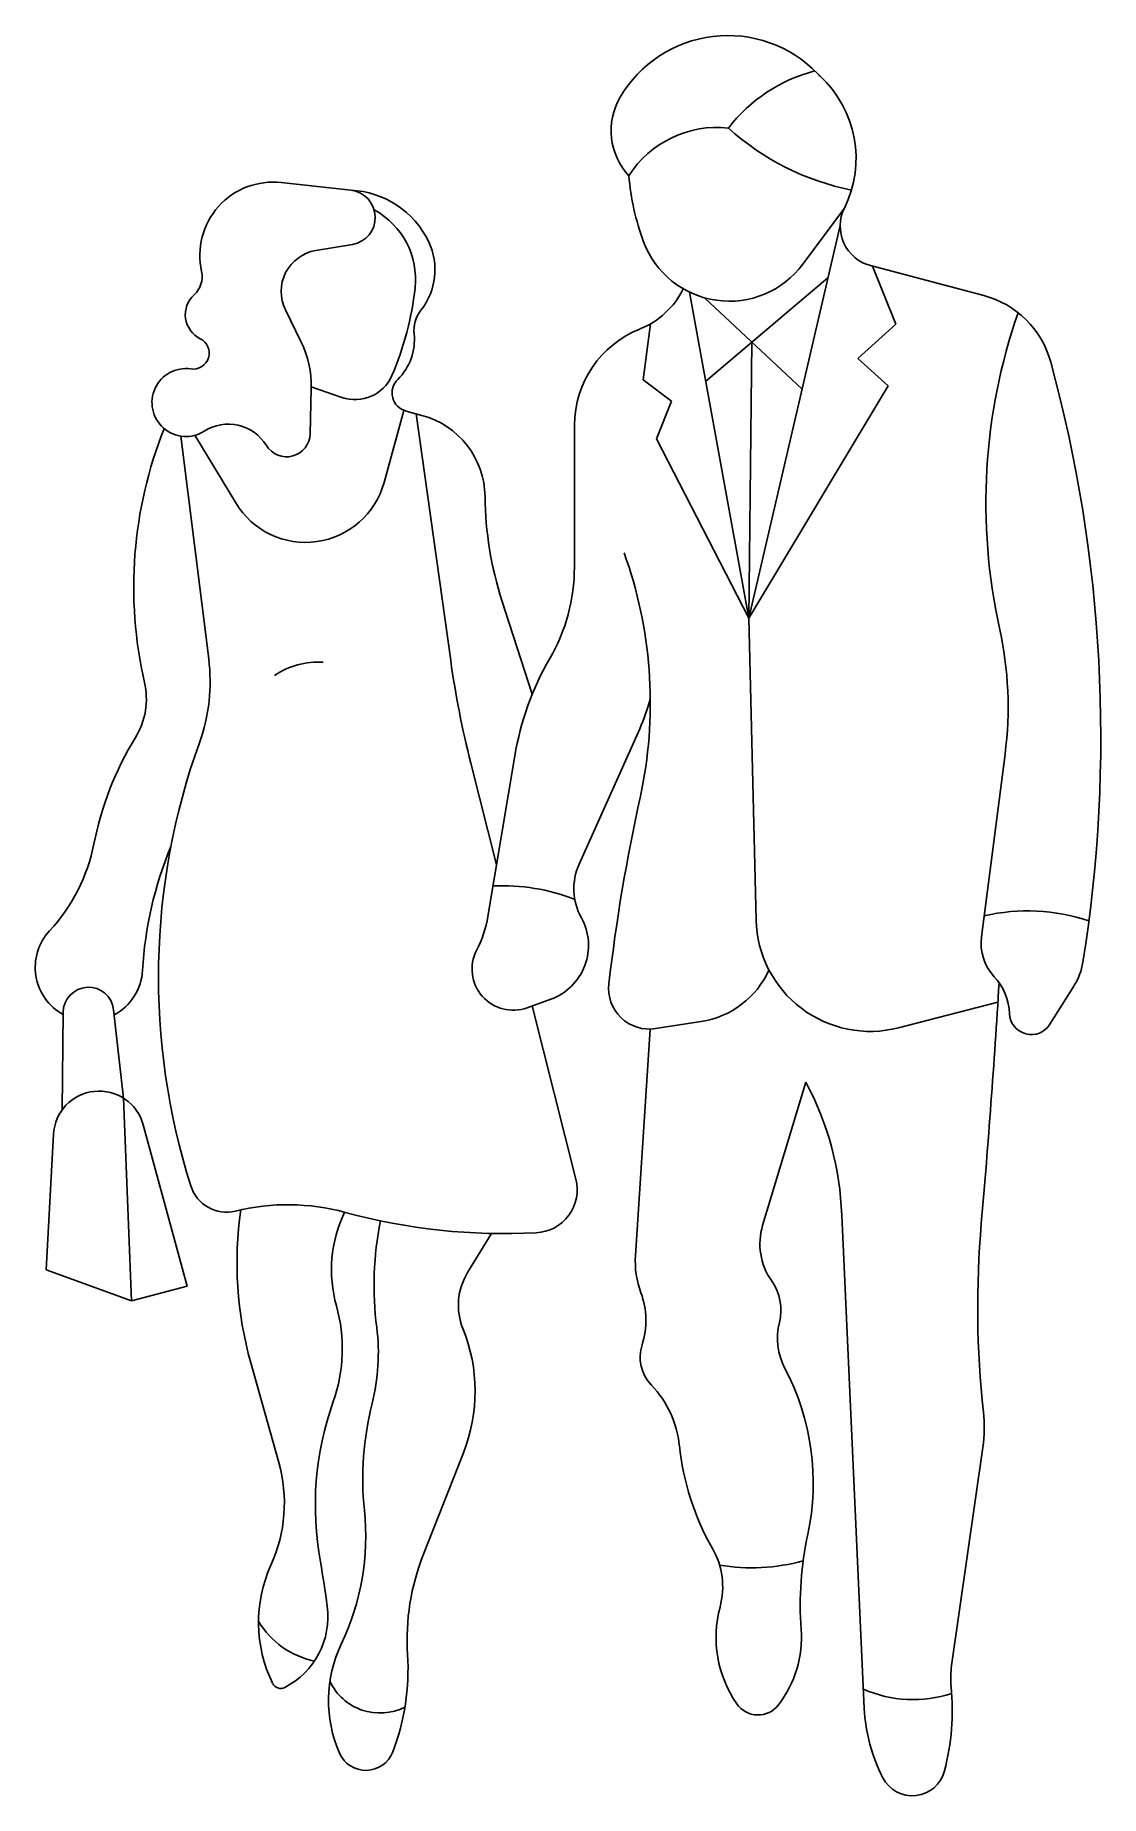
# Model space of a CAD drawing. Extents: x -18.8 to 23.2, y -1.7 to 67.8.
import ezdxf

# ---------------------------------------------------------------- set-up
doc = ezdxf.new("R2010")
doc.units = 0
doc.layers.get('0').update_dxf_attribs({"linetype": 'CONTINUOUS'})

msp = doc.modelspace()

# ---------------------------------------------------------------- linework, layer by layer
for p, q in [((8.474, 67.755), (8.474, 67.755)), ((-9.092, 61.941), (-6.341, 61.637)), ((13.124, 60.937), (11.479, 58.72)), ((9.358, 44.755), (12.957, 60.248)), ((-7.731, 59.26), (-6.28, 59.504)), ((14.157, 58.664), (18.619, 57.484)), ((15.155, 56.349), (14.229, 58.645)), ((7.657, 54.102), (12.476, 58.177)), ((9.358, 44.755), (7.018, 57.617)), ((7.6, 57.397), (11.457, 53.792)), ((-8.927, 56.921), (-8.314, 55.676)), ((5.185, 54.163), (5.469, 56.365)), ((13.657, 54.999), (15.155, 56.349)), ((9.478, 55.641), (9.358, 44.755)), ((14.846, 53.916), (13.657, 54.999)), ((-7.906, 53.826), (-7.948, 52.035)), ((-7.905, 53.889), (-6.696, 53.465)), ((6.307, 53.322), (5.185, 54.163)), ((9.358, 44.755), (14.846, 53.916)), ((-4.257, 52.954), (-5.032, 50.114)), ((-4.166, 52.923), (-3.543, 52.755)), ((-3.769, 52.816), (-2.406, 43.084)), ((5.718, 51.836), (6.307, 53.322)), ((2.479, 52.37), (2.474, 46.773)), ((-13.055, 51.939), (-11.952, 43.156)), ((-12.497, 51.971), (-10.885, 49.3)), ((9.358, 44.755), (5.718, 51.836)), ((0.813, 41.756), (-0.386, 45.458)), ((9.358, 44.755), (9.641, 32.846)), ((2.658, 35.046), (5.05, 40.389)), ((-0.6, 35.025), (-1.614, 39.039)), ((-0.942, 32.993), (0.122, 39.326)), ((18.528, 32.178), (19.461, 39.397)), ((21.23, 28.733), (22.179, 30.244)), ((-17.733, 25.354), (-17.695, 29.205)), ((-15.308, 25.818), (-15.704, 29.308)), ((0.606, 29.386), (1.54, 29.723)), ((2.53, 22.63), (0.806, 29.458)), ((19.179, 29.604), (15.26, 28.595)), ((5.458, 28.544), (4.882, 19.611)), ((7.479, 28.845), (5.674, 28.563)), ((11.604, 26.445), (9.898, 20.8)), ((-15.003, 17.821), (-15.308, 25.818)), ((-18.366, 19.05), (-18.074, 24.393)), ((-12.797, 18.4), (-14.534, 24.77)), ((13.016, 21.207), (13.909, 1.743)), ((-0.792, 20.479), (-1.739, 18.939)), ((-15.003, 17.821), (-18.366, 19.05)), ((-12.797, 18.4), (-15.003, 17.821)), ((-9.187, 11.441), (-10.291, 15.378)), ((-3.482, 7.828), (-1.903, 11.833)), ((17.354, 3.44), (18.583, 12.043))]:
    msp.add_line(p, q)
for centre, radius, start, end in [((8.525, 62.819), 4.923, 44.06516, 149.6605), ((13.539, 60.246), 6.302, 104.5278, 142.3965), ((13.775, 67.901), 2.384, 224.0652, 227.2955), ((9.158, 62.897), 4.424, 333.7022, 47.29554), ((6.524, 63.989), 2.605, 149.6605, 223.0914), ((8.1, 59.989), 4.127, 83.79842, 147.4479), ((15.437, 71.717), 10.278, 227.8947, 258.5683), ((-9.41, 59.065), 2.894, 83.68987, 192.5675), ((14.287, 62.997), 9.697, 184.6555, 200.4538), ((-6.459, 60.566), 1.077, 279.5645, 83.68987), ((-6.496, 58.076), 3.565, 25.35375, 87.50646), ((-6.902, 58.129), 3.108, 353.6823, 61.58505), ((14.569, 60.223), 1.612, 153.7022, 255.186), ((-7.459, 57.645), 1.637, 99.56451, 206.2318), ((-5.603, 58.499), 2.577, 321.7671, 25.35375), ((8.581, 60.869), 3.608, 200.4538, 323.4399), ((-13.171, 58.226), 0.96, 312.2027, 12.56751), ((-15.832, 59.117), 12.092, 336.6577, 353.6823), ((3.843, 59.198), 3.266, 291.7508, 333.652), ((-11.815, 56.731), 1.059, 132.2027, 243.7817), ((17.666, 53.883), 3.726, 15.21337, 75.18607), ((-2.565, 56.106), 1.291, 141.7671, 186.0349), ((41.623, 49.293), 22.917, 160.857, 192.412), ((-12.562, 55.214), 0.632, 261.608, 63.7817), ((-11.877, 53.92), 3.973, 358.6484, 26.23178), ((-6.025, 55.74), 2.188, 314.4068, 6.0349), ((6.569, 52.366), 4.089, 111.7508, 179.9447), ((-12.85, 53.264), 1.34, 81.60797, 302.5532), ((-6.175, 54.95), 1.574, 250.6513, 336.6577), ((-33.124, 40.071), 56.36, 350.9257, 15.21337), ((-3.971, 53.644), 0.746, 134.4068, 254.887), ((1.923, 45.981), 16.833, 158.1997, 192.9045), ((-11.18, 50.648), 1.763, 31.49907, 122.5532), ((-4.401, 49.517), 3.349, 0.54875, 75.1585), ((-8.881, 52.057), 0.934, 211.4991, 358.6484), ((-8.133, 50.96), 3.214, 211.0972, 344.735), ((12.658, 49.681), 13.71, 180.5488, 197.9376), ((-12.005, 41.415), 17.473, 348.7716, 19.79192), ((-4.74, 46.78), 7.214, 329.9585, 359.9447), ((5.096, 41.253), 14.484, 352.6343, 12.41203), ((-19.046, 42.265), 7.15, 340.1872, 7.16376), ((35.329, 48.369), 38.103, 187.9737, 194.1746), ((11.436, 37.425), 11.472, 149.9584, 170.4643), ((-7.616, 39.909), 3.117, 86.76449, 124.0677), ((-17.329, 41.571), 2.918, 328.4972, 12.90451), ((-1.748, 43.433), 7.448, 335.8818, 345.625), ((-3.972, 33.385), 12.748, 148.4972, 168.8363), ((13.337, 30.598), 27.27, 160.1872, 197.583), ((78.514, 21.61), 75.189, 167.6185, 173.3371), ((-8.85, 40.788), 14.256, 347.6185, 348.7716), ((-23.403, 37.219), 7.057, 317.1431, 348.8363), ((0.233, 30.045), 14.816, 157.3655, 176.8421), ((4.815, 34.08), 2.364, 155.8818, 208.9638), ((-0.394, 26.219), 7.983, 68.83665, 92.48222), ((-5.514, 33.761), 4.637, 332.8936, 350.4643), ((0.775, 31.843), 2.254, 289.8502, 28.96384), ((14.139, 32.953), 4.499, 181.3615, 284.4306), ((20.357, 25.675), 7.534, 71.34217, 103.2095), ((-16.676, 30.978), 2.118, 137.1431, 241.2442), ((20.445, 31.93), 1.933, 172.6343, 223.0488), ((0.056, 30.91), 1.62, 152.8936, 289.8502), ((-16.676, 30.978), 2.118, 298.0249, 356.8421), ((6.934, 32.333), 3.53, 278.8716, 335.5887), ((17.392, 29.078), 2.245, 2.10346, 43.04886), ((20.053, 31.578), 2.509, 327.9033, 350.9257), ((-16.696, 29.195), 0.999, 6.46465, 179.4259), ((5.426, 30.148), 1.604, 173.3371, 278.8716), ((-352.122, 53.065), 372.041, 355.0369, 356.503), ((20.498, 29.192), 0.864, 182.1034, 327.9033), ((1.129, 20.812), 11.893, 1.90202, 28.2691), ((-16.274, 24.295), 1.803, 15.26099, 176.8765), ((-11.246, 22.808), 1.483, 197.583, 283.766), ((0.874, 22.212), 1.708, 272.9699, 14.17464), ((-8.837, 12.976), 8.64, 74.79686, 103.766), ((3.792, 19.327), 14.626, 171.7882, 195.6622), ((-1.869, 19.044), 5.241, 154.2789, 195.7186), ((-0.28, 44.463), 23.988, 254.7968, 272.9699), ((7.746, 18.421), 13.173, 168.8051, 187.1744), ((56.551, 17.576), 38.17, 175.037, 186.2271), ((12.309, 20.071), 2.519, 163.1817, 215.0522), ((8.448, 19.381), 3.574, 176.315, 200.2948), ((0.355, 17.652), 2.459, 148.4244, 202.0211), ((2.143, 17.049), 3.149, 342.1957, 20.29483), ((8.581, 17.456), 2.035, 346.1648, 35.0522), ((-12.919, 15.934), 6.238, 340.5028, 15.71862), ((-13.407, 15.759), 8.147, 345.8671, 7.17445), ((-8.043, 14.255), 6.601, 338.4745, 22.02106), ((13.052, 16.355), 2.569, 166.1648, 207.7697), ((6.654, 15.601), 1.589, 162.1957, 223.8974), ((2.213, 10.648), 9.68, 347.8867, 27.76974), ((2.61, 11.71), 4.023, 5.8865, 43.89737), ((4.603, 9.73), 12.35, 160.5028, 190.2916), ((6.269, 10.804), 12.143, 165.867, 185.8852), ((13.068, 12.832), 5.572, 351.8658, 6.22706), ((16.883, 13.181), 10.325, 185.8865, 209.7457), ((-14.882, 9.845), 5.915, 335.5877, 15.6622), ((-15.656, 8.544), 9.898, 334.5018, 5.88517), ((24.694, 5.823), 13.312, 167.8867, 184.1323), ((5.101, 4.443), 9.227, 158.4745, 183.5381), ((5.259, 6.539), 3.063, 344.9715, 29.7457), ((-4.503, 5.134), 5.484, 155.5877, 205.9534), ((-42.52, 1.174), 35.544, 7.43419, 10.29165), ((9.473, 14.894), 7.602, 260.3463, 285.4326), ((-10.395, 5.366), 3.146, 297.4012, 7.43419), ((12.676, 4.547), 4.616, 164.9715, 214.633), ((-7.097, 6.908), 3.366, 210.8432, 258.2488), ((7.055, 4.549), 4.372, 322.4055, 4.1323), ((-2.044, 2.052), 5.183, 154.5018, 203.5806), ((-13.304, 3.304), 9.214, 339.1792, 3.5381), ((-5.199, 3.746), 2.184, 205.4056, 296.7841), ((20.913, 2.932), 3.596, 171.8658, 185.4856), ((-9.112, 2.89), 0.358, 205.9534, 297.4012), ((15.834, 6.952), 4.861, 246.2224, 288.2358), ((7.833, 1.676), 9.545, 345.4585, 5.48558), ((9.714, 2.502), 1.017, 214.633, 322.4055), ((20.556, 2.048), 6.655, 182.6261, 207.1679), ((-5.754, 0.433), 1.135, 203.5806, 339.1792), ((15.803, -0.392), 1.311, 207.1679, 345.4585)]:
    msp.add_arc(centre, radius, start, end)

doc.saveas('drawing.dxf')
